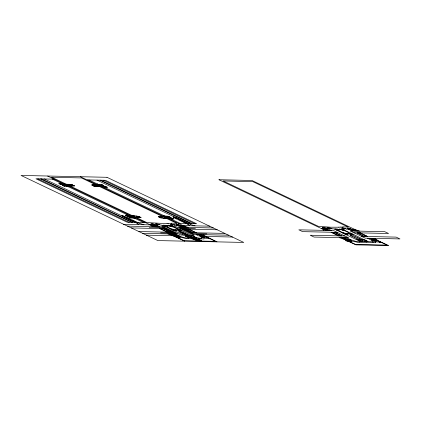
<?xml version="1.0" encoding="UTF-8"?>
<svg xmlns="http://www.w3.org/2000/svg" width="421" height="421" viewBox="0 0 421 421"><rect width="100%" height="100%" fill="white"/><g stroke="black" fill="none" stroke-linecap="round" stroke-linejoin="round"><path stroke-width="0.63" d="M193.213 239.123L196.281 240.48L201.259 240.554M388.42 245.538L355.955 244.859L344.462 239.517M151.534 224.214L152.013 223.909L154.07 224.34M180.662 232.529L181.146 232.766M182.725 232.25L182.04 231.997M182.182 233.255L182.893 233.555M184.245 232.976L183.561 232.724M183.703 233.976L184.414 234.276M185.766 233.697L185.072 233.445M185.235 234.692L185.935 235.002M186.756 235.418L187.45 235.723M204.495 237.112L204.017 237.423L202.012 237.012M322.896 227.919L323.375 227.614L325.433 228.045M347.714 228.456L348.193 228.15L350.251 228.582M351.267 235.876L351.83 236.128M352.787 236.602L353.461 236.886M354.308 237.323L354.982 237.607M351.103 240.286L350.63 240.591L348.577 240.165M357.361 238.765L358.024 239.054M375.858 240.823L375.348 241.128L373.332 240.701M181.277 227.266L176.962 225.456M174.773 234.081C179.309 235.571 183.766 238.786 188.934 237.802M196.191 234.571L202.101 234.639M352.645 230.976L348.325 229.166M107.223 187.334L104.961 187.303M125.337 215.189L127.61 215.215M201.238 240.591L198.617 239.239M165.532 226.493L166.2 226.188L163.753 225.298M167.248 226.882L167.826 226.619L166.011 225.382M178.409 229.65L179.099 229.392M178.83 229.782L179.551 229.556L180.73 230.092M336.553 230.04L337.163 229.808M336.9 230.198L337.584 229.945M338.616 230.592L339.189 230.313L337.563 229.192L338.01 229.592M348.746 232.708L348.172 232.987L349.798 234.108M349.777 233.355L350.461 233.097M350.198 233.492L350.804 233.26M373.048 241.78L368.838 241.691L366.628 240.791M375.211 241.843L380.016 242.143M375.332 242.712L373.343 242.675M151.918 224.346L153.57 224.898M176.736 224.882L178.388 225.435M204.111 236.981L202.48 236.444M323.286 228.05L324.933 228.603M329.08 228.74L329.433 228.635M343.962 229.066L344.294 228.961M348.104 228.587L349.751 229.14M375.474 240.691L373.832 240.144M201.206 240.601L201.227 240.596A4.826 1.005 16.4 0 1 199.791 240.412A4.826 1.005 16.4 0 1 197.091 240.354A4.826 1.005 16.4 0 1 196.381 240.496M386.91 245.096L355.556 244.422L350.156 241.959M218.999 179.725L252.032 180.504L354.377 229.256M325.807 228.34L324.786 227.74A3.942 0.821 16.4 0 0 322.344 227.687M331.053 228.303L330.306 228.293M338.405 227.161L340.1 227.187M342.836 226.903L347.983 226.998M343.02 227.114L340.121 227.061M350.625 228.877L349.646 228.282A3.942 0.821 16.4 0 0 347.162 228.224M349.562 239.56L351.64 240.475A3.942 0.821 16.4 0 1 349.219 240.47L348.214 239.833M348.114 240.607L347.557 240.601M360.15 240.98L360.697 240.944L359.934 240.538L361.25 241.065L360.765 241.17M350.172 239.57L355.992 241.396L360.323 241.475M364.896 240.649L365.47 240.765M367.833 241.675L361.355 241.538L360.144 241.023M376.816 240.591L377.2 240.549L376.169 240.133M376.995 240.159L388.436 245.511M208.658 238.433L203.938 238.123L204.001 238.996L201.322 238.818M201.227 238.949L188.487 238.544M168.732 223.356L171.647 223.409M342.305 229.04L343.904 229.071M170.942 225.33L172.936 225.251L172.242 224.877M167.048 223.451L168.747 223.425M167.205 223.672L146.845 222.572L51.778 177.299M171.479 223.193L176.609 223.293M174.562 224.919L173.826 224.903M176.12 236.897L176.752 236.844L174.02 235.828M178.772 238.175L179.904 238.191M188.797 237.27L189.308 237.27M193.528 236.939L194.107 237.055M196.46 237.965L190.203 237.833M205.459 236.881L205.811 236.881M209.484 238.507L208.4 238.549L210.574 238.939L215.573 241.344L184.193 240.712L178.762 238.228M350.135 241.886C357.076 242.512 336.747 239.438 350.756 241.344M379.768 242.201L380.863 242.212M153.928 226.687L159.67 226.808M325.291 230.392L331.032 230.519M373.464 238.349L367.57 238.302L371.101 240.023L372.638 240.081L374.301 240.786L373.338 240.638M350.761 241.301C353.893 240.57 356.613 242.791 359.697 242.38M374.316 240.096L376.395 241.007M153.539 224.951L123.448 224.298M178.367 225.482L175.573 225.424L173.841 224.961M177.725 235.844L179.13 235.871L178.804 235.865M202.48 236.381L232.613 237.028M324.901 228.656L321.46 228.582L218.994 179.767M349.735 229.192L346.962 229.135M373.843 240.086L377.3 240.159A32.512 6.757 16.4 0 1 374.769 238.375M123.185 216.62L124.09 217.089M173.21 216.968L173.931 217.425M173.899 217.473L174.631 217.936M174.599 217.983L175.704 218.452M123.258 215.91L122.006 215.631M124.742 216.436L123.264 215.973M124.063 217.141L125.174 217.604M126.074 216.968L124.748 216.499M125.158 217.657L126.263 218.125M127.163 217.483L126.068 217.025M126.232 218.173L127.347 218.641M128.247 218.004L127.163 217.552M127.321 218.694L129.521 219.673M129.331 218.52L128.237 218.057M130.421 219.036L129.336 218.583M129.494 219.725L130.605 220.194M130.578 220.241L131.694 220.709M132.573 220.12L130.41 219.094M131.662 220.762L132.778 221.225M133.678 220.588L132.594 220.136M132.752 221.278L133.862 221.746M134.762 221.104L133.667 220.646M133.836 221.793L134.952 222.262M135.851 221.625L134.746 221.157M175.073 217.278L173.236 216.92M134.92 222.309L137.12 223.293M136.936 222.141L135.841 221.678M138.02 222.656L136.92 222.188M175.678 218.504L176.788 218.973M177.688 218.331L176.525 217.868M137.093 223.346L137.862 223.646M139.109 223.172L138.014 222.714M176.762 219.02L178.962 220.004M178.778 218.852L177.683 218.388M179.862 219.367L178.757 218.899M178.936 220.057L180.046 220.52M180.946 219.883L179.851 219.42M180.02 220.572L181.135 221.041M181.104 221.088L182.219 221.557M183.119 220.92L180.93 219.93M182.193 221.604L183.303 222.072M184.203 221.435L183.103 220.967M183.277 222.125L184.393 222.588M185.293 221.951L184.198 221.493M184.361 222.641L185.477 223.109M186.377 222.467L185.303 222.025M185.45 223.156L187.65 224.14M187.461 222.988L186.366 222.525M187.624 224.193L188.734 224.656M188.708 224.709L189.266 225.724M190.718 224.54L187.477 223.056M189.403 237.46L189.887 237.402M137.83 223.698L138.199 224.619M182.967 225.588L80.348 176.72M180.862 230.655L178.43 229.698M202.954 236.386L205.038 237.307A3.942 0.821 16.4 0 1 202.606 237.297L201.401 236.76M216.973 241.859L205.985 236.497A32.512 6.757 16.4 0 1 203.401 234.671M176.504 217.81L175.073 217.341M72.686 185.84L72.975 185.819M73.791 185.766L74.622 185.929L71.423 184.566M91.962 185.087L94.225 186.24M92.52 185.051L91.683 184.887L91.989 185.019M93.073 185.014L92.236 184.851L92.509 184.972M93.625 184.977L92.788 184.814L93.067 184.961M138.962 217.546L138.656 217.552M139.219 217.525L140.056 217.689L139.798 217.552M139.777 217.489L140.067 217.468M140.33 217.452L141.161 217.615L137.962 216.252M158.501 216.773L160.775 217.931M158.764 216.757L159.054 216.736M159.606 216.699L158.775 216.536L159.033 216.673M160.164 216.662L159.327 216.499L159.596 216.641M324.459 228.65L322.36 227.735M348.083 234.276L346.515 233.644M358.771 240.617L359.908 240.644M371.422 240.033L372.806 240.88M156.438 223.867L155.428 223.956L157.301 224.551M178.199 235.849L180.283 236.77M187.408 236.912L188.945 237.754M200.059 236.323C205.501 240.075 195.791 237.355 194.049 237.055M167.89 225.998L166.705 225.924M92.452 185.403L94.678 185.445L92.662 185.503M93.462 185.887L95.751 185.924L93.672 185.987M158.991 217.089L161.211 217.131L159.201 217.189M159.996 217.573L162.29 217.61L160.212 217.673M349.251 229.187L347.193 228.277M344.988 234.155L356.329 239.544L359.676 239.991L359.224 239.591A2.031 0.421 16.4 0 1 359.497 239.181A2.031 0.421 16.4 0 1 361.592 239.644L362.844 240.059L361.034 239.339M364.518 239.881L353.266 234.334M169.921 225.303L170.705 225.961M174.699 230.582L173.789 229.945M51.794 177.241L81.485 177.936L176.62 223.246M163.311 225.161L165.921 225.319L165.579 225.267M167.805 225.314C170.279 224.346 171.247 227.372 173.715 226.772M177.888 225.477L175.831 224.572M170.931 229.124C173.252 228.566 174.336 231.445 176.825 230.571M181.283 230.719L179.067 230.619M179.42 237.591C182.519 236.802 185.524 239.286 188.387 238.549M179.583 237.807L176.141 236.955M173.105 226.509L170.731 226.024M171.526 229.377L173.91 229.866M54.135 179.172L35.964 178.783L127.205 222.23L145.377 222.625M87.179 179.888L105.35 180.283L196.591 223.735L178.42 223.34M60.892 183.14L60.229 183.13L68.797 186.908M97.235 183.93L105.803 187.708L105.145 187.692M61.077 183.53L58.798 183.551L63.339 185.251L62.24 185.229L64.581 186.324L67.292 186.492M98.74 184.345L101.45 184.509L103.792 185.608L102.692 185.582L107.239 187.292M58.977 183.672A3.936 0.821 16.4 0 0 60.482 184.224L62.629 184.272M63.845 184.319L62.945 184.119M64.508 184.335L63.603 184.135L63.897 184.261M65.829 184.361L64.266 184.145L64.56 184.277M66.486 184.377L65.587 184.177L65.834 184.303M67.15 184.387L66.25 184.193L66.492 184.319M67.813 184.403L66.907 184.203L67.155 184.335M68.118 184.409L68.47 184.419M68.781 184.424L69.133 184.435M94.246 184.977L93.341 184.777L93.636 184.903M94.904 184.993L94.004 184.793L94.293 184.919M96.225 185.019L94.662 184.803L94.909 184.935M96.535 185.024L96.888 185.035M97.193 185.04L97.546 185.045M97.856 185.056L98.209 185.061M98.519 185.066L98.872 185.077M99.53 185.093L98.63 184.893L98.872 185.019M100.298 185.082L102.445 185.129A4.289 0.889 16.4 0 1 103.745 185.608M66.35 185.74L67.076 185.935L66.839 185.814M66.834 185.75L67.186 185.761M67.497 185.766L67.849 185.772M68.155 185.782L68.507 185.787M68.818 185.793L69.17 185.803M69.476 185.808L70.381 186.008L70.144 185.887M70.139 185.824L71.038 186.024L70.802 185.898M70.796 185.84L71.702 186.035L71.465 185.914M71.459 185.85L72.97 186.04L72.707 185.903M96.925 186.403L96.556 186.382M97.23 186.408L97.583 186.419M97.893 186.424L98.793 186.624L98.556 186.498M98.551 186.44L99.456 186.635L99.219 186.514M99.214 186.45L100.114 186.65L99.882 186.529M99.877 186.466L100.777 186.666L100.54 186.545M100.535 186.482L101.44 186.682L101.203 186.556M101.198 186.492L102.098 186.692L101.856 186.566M101.856 186.508L102.692 186.529M62.287 185.229A4.289 0.889 16.4 0 0 63.587 185.703L65.739 185.75M103.403 186.566L105.555 186.614A3.936 0.821 16.4 0 1 107.055 187.161M127.426 214.826L126.768 214.815L135.336 218.594M163.774 215.615L172.342 219.394L171.679 219.378M165.279 216.031L167.99 216.194L170.326 217.294L169.231 217.268L173.778 218.978L171.494 218.994M125.342 215.247L125.484 215.347A3.936 0.821 16.4 0 0 127.016 215.91L129.168 215.957M166.832 216.773L168.984 216.815A4.289 0.889 16.4 0 1 170.284 217.294M130.384 216.005L129.479 215.805M131.042 216.02L130.142 215.82L130.389 215.947M131.705 216.031L130.805 215.836L131.047 215.962M132.368 216.047L131.463 215.847L131.71 215.978M133.025 216.062L132.126 215.862L132.368 215.989M133.689 216.078L132.783 215.878L133.031 216.005M134.346 216.089L133.446 215.889L133.694 216.02M135.009 216.105L134.104 215.905L134.352 216.031M160.78 216.662L159.88 216.462L160.159 216.589M161.443 216.678L160.538 216.478L160.785 216.605M162.101 216.689L161.201 216.489L161.448 216.62M162.764 216.704L161.859 216.505L162.106 216.631M163.422 216.72L162.522 216.52L162.769 216.647M164.085 216.731L163.185 216.536L163.427 216.662M164.748 216.747L163.843 216.547L164.09 216.678M165.406 216.762L164.506 216.562L164.785 216.689M128.826 216.915A4.289 0.889 16.4 0 0 130.126 217.389L132.273 217.436M132.889 217.425L133.61 217.62L133.368 217.494M133.373 217.436L134.273 217.636L134.025 217.51M134.031 217.452L134.936 217.652L134.699 217.531M134.694 217.468L135.594 217.668L135.357 217.541M135.351 217.478L136.257 217.678L136.02 217.557M136.015 217.494L137.578 217.71L137.341 217.583M137.335 217.525L138.235 217.72L138.004 217.599M137.999 217.536L138.898 217.736L138.662 217.615M163.769 218.094L164.669 218.294L164.437 218.173M164.427 218.11L165.332 218.31L165.095 218.183M165.09 218.125L165.99 218.325L165.758 218.199M165.753 218.136L166.653 218.336L166.416 218.215M166.411 218.152L167.974 218.367L167.737 218.241M167.732 218.183L168.637 218.378L168.4 218.257M168.395 218.194L169.295 218.394L169.063 218.273M169.942 218.252L172.089 218.299A3.936 0.821 16.4 0 1 173.589 218.846M133.831 218.178L131.12 218.01L128.779 216.915L129.879 216.936L128.737 216.394L127.637 216.368L125.516 215.357M327.791 227.572L326.796 227.672L328.669 228.256M328.264 227.582L331.08 228.266M342.673 227.898L341.678 227.998L344.315 228.924M158.943 224.582L159.696 224.535L156.57 223.809M172.184 224.872L170.31 224.277L171.358 224.14M345.188 228.614L345.962 228.587L342.789 227.835M150.997 224.025L153.181 224.888M209.805 226.166L179.746 225.519L177.909 224.782C180.946 225.282 175.525 223.856 176.688 224.888M329.022 228.745L326.212 228.682L324.459 227.956L325.422 228.103M332.08 228.814L333.748 228.861L335.232 229.419M341.605 229.224L339.331 229.166M169.574 226.035L168.011 225.872M338.284 229.682L339.242 229.703M339.979 229.719L340.936 229.74M127.474 226.114L162.169 226.866L165.969 228.677A38.332 7.967 16.4 0 0 173.573 232.297L177.373 234.108L142.677 233.355M213.384 227.971L178.688 227.224L182.488 229.035A38.332 7.967 16.4 0 1 190.092 232.655L193.892 234.46L228.587 235.213M149.197 227.451L164.069 227.772M180.588 228.129L195.455 228.45M131.273 227.924L165.969 228.677M182.488 229.035L217.183 229.782M337.337 232.381L302.641 231.634L298.836 229.824L333.532 230.571L337.337 232.381A38.332 7.967 16.4 0 0 344.936 236.002L348.735 237.812L314.04 237.06L310.24 235.25L344.936 236.002M353.851 232.739L388.546 233.492L384.747 231.682L350.051 230.929L353.851 232.739A38.332 7.967 16.4 0 1 361.455 236.36L365.254 238.17L399.95 238.923L396.15 237.112L361.455 236.36M159.922 228.619L164.185 229.035L170.289 232.224M185.772 229.103L188.871 229.245M331.285 232.329L335.553 232.745L341.657 235.934M357.134 232.813L360.234 232.955M163.011 228.798L160.375 228.74L167.158 231.971L169.795 232.029L164.074 229.082M175.057 229.85L177.92 229.961M346.425 233.56L349.077 233.618M345.752 234.076L348.025 234.134M352.314 234.365L350.43 234.329M364.412 236.239L367.049 236.297L360.265 233.066L357.634 233.008L363.349 235.955M167.19 232.082L170.126 232.145M185.935 229.182L191.871 232.292L196.139 232.708M338.558 235.792L341.489 235.855M357.303 232.892L363.239 235.997L367.501 236.418M138.877 231.545L173.573 232.297M190.092 232.655L224.782 233.402M160.601 232.876L175.473 233.202M191.992 233.555L206.858 233.881M183.398 235.097L180.919 235.044L161.911 225.998L164.39 226.051L185.698 236.007M191.671 235.276L194.144 235.334L175.141 226.282L172.663 226.23L193.302 236.118M146.255 235.16L176.346 235.813L178.178 236.544L177.241 236.397M185.424 236.002L188.313 236.286M193.423 236.176L191.271 236.128L191.518 236.313M365.417 240.759C369.691 241.207 362.128 238.828 362.813 239.844M380.873 242.164L376.821 240.644M366.128 242.517L359.813 242.243M372.553 242.659L366.202 242.491M378.811 241.275L379.353 241.449M342.068 229.671L341.652 229.113M180.162 225.524L179.278 225.23M155.365 224.988L154.46 224.693M150.302 224.882L47.652 176.078M378.7 241.275L377 240.228M204.801 236.428L205.822 236.828M200.664 236.339L201.596 236.649M175.91 235.802L176.841 236.113M207.332 237.565L205.622 236.513L205.927 236.481M207.442 237.57L209.505 238.454M188.545 236.934L189.318 237.223M184.693 241.159L173.094 235.807M191.46 236.134L189.655 235.623M195.533 238.828L194.907 238.681M344.425 230.213L342.726 229.929M342.899 233.087L344.636 233.371M158.717 216.752L158.222 216.573L158.491 216.72M140.082 217.468L140.609 217.652L140.34 217.51M351.524 229.234L350.619 228.919M336.932 228.971L337.358 229.082L334.769 228.877M326.733 228.698L325.812 228.392M321.665 228.587L321.497 228.561A32.512 6.757 16.4 0 1 323.991 230.366M372.032 240.044L372.969 240.37M347.278 239.507L348.209 239.823M361.576 241.543L360.776 241.217M72.996 185.819L74.075 185.966L73.812 185.829M327.848 227.55L328.201 227.577M372.643 242.522L373.332 242.675M344.541 239.449L347.714 240.549M173.178 235.744L176.352 236.839M72.628 184.977L70.181 184.819L72.838 185.077M73.638 185.456L71.107 185.298L73.849 185.556M139.162 216.662L136.72 216.505L139.377 216.762M140.172 217.141L137.646 216.983L140.388 217.241M336.463 230.04L335.29 229.513M350.861 233.255L352.077 233.792M350.204 228.635L349.277 228.492L351.03 229.219L354.524 229.298A32.512 6.757 16.4 0 0 359.597 231.134M154.044 224.393L153.091 224.246C153.744 225.361 159.959 225.314 157.349 224.551M348.583 240.102L349.546 240.249L347.788 239.528L344.299 239.444A32.512 6.757 16.4 0 0 339.226 237.607M201.975 236.934L202.933 237.081C200.859 235.771 198.249 236.397 196.202 234.597M69.86 184.487L68.891 184.245L69.139 184.377M70.628 184.551L69.66 184.314L69.897 184.435M71.407 184.619L70.654 184.498M94.241 186.182L95.004 186.308M95.009 186.25L95.772 186.377M95.778 186.314L96.535 186.435M136.409 216.173L134.767 215.92L135.015 216.047M137.167 216.236L136.199 215.999L136.43 216.12M137.93 216.305L137.193 216.184M160.78 217.868L161.543 217.994M161.548 217.936L162.311 218.062M162.317 217.999L163.08 218.125M163.085 218.067L164.011 218.278L163.774 218.157M97.809 185.051L97.309 184.861L97.551 184.993M98.472 185.066L97.967 184.877L98.214 185.003M96.488 185.024L95.983 184.835L96.23 184.961M97.151 185.035L96.646 184.851L96.893 184.977M96.935 186.403L97.472 186.592L97.235 186.471M97.593 186.419L98.135 186.608L97.898 186.487M68.734 184.419L68.228 184.235L68.476 184.361M68.076 184.409L67.57 184.219L67.813 184.345M67.86 185.772L68.397 185.966L68.16 185.84M68.518 185.787L69.06 185.977L68.823 185.856M69.181 185.803L69.718 185.993L69.481 185.871M67.197 185.761L67.734 185.95L67.502 185.829M193.434 236.176L195.333 237.028M191.466 236.355L190.224 235.934A2.031 0.421 16.4 0 0 188.134 235.476A2.031 0.421 16.4 0 0 187.861 235.881L188.35 236.244M138.993 217.546L139.504 217.725L139.225 217.578M348.046 228.592L347.788 228.519M323.223 228.056L322.949 227.971M375.521 240.686L375.821 240.775M151.86 224.346L151.581 224.267M204.159 236.981L204.453 237.065M328.68 228.256L329.438 228.587M178.909 230.613L178.993 230.613M358.292 231.108L352.477 230.766L352.687 230.929M340.526 237.633L346.657 237.818L350.493 239.581L349.13 239.644L351.067 240.238M186.929 227.403L181.109 227.061L181.325 227.219M169.163 233.929L174.773 234.118M165.237 225.845L163.301 225.219M179.378 230.04L181.33 230.666M341.342 229.019L341.615 229.098M346.004 234.281L345.762 234.213M352.361 234.371L352.624 234.429M350.146 234.271L350.361 234.318M346.872 229.129L345.183 228.661M331.99 228.803L330.311 228.34M339.884 229.708L339.3 229.682M171.442 224.13L174.583 224.867M353.545 235.749L354.087 235.955M355.066 236.476L355.608 236.681M356.587 237.197L357.129 237.402M355.629 237.939L355.098 237.739M360.387 239.007L360.95 239.154M357.15 238.66L356.608 238.528M358.671 239.386L358.118 239.244M336.563 229.545L334.9 229.024M350.793 233.755L352.456 234.276M342.641 229.913L342.152 229.755M344.683 233.376L345.209 233.544M179.625 232.045L178.888 231.497A2.094 0.437 16.4 0 1 180.756 231.539L181.956 231.887M180.356 232.397L179.92 232.213M181.877 233.123L181.451 232.945M183.398 233.844L182.972 233.671M366.433 241.649L361.428 240.202L362.749 241.57M195.07 237.939L190.076 236.486L191.381 237.86M195.055 225.851L190.724 224.603M143.987 224.746L139.088 223.225M357.261 237.539L357.887 237.765M358.771 238.26L359.429 238.428M347.993 226.966L252.853 181.64L223.13 180.951L318.229 226.282L330.511 227.203L338.41 227.214M340.842 229.655L339.231 229.071M339.547 229.229L344.846 230.797L348.746 232.66M351.956 234.165L349.793 233.402M335.411 229.14L337.568 229.898M169.542 225.972L168.063 225.498L173.557 227.119L177.352 228.935L176.825 229.308L178.678 230.524M175.12 229.924L176.757 230.513M358.013 237.897L358.671 238.07M186.624 234.181L187.329 234.376M188.145 234.902L188.845 235.097M347.82 234.076L342.536 232.513L338.637 230.655M359.523 238.618L360.192 238.791M352.703 236.523L352.067 236.297M354.224 237.249L353.577 237.018M354.193 236.081L354.845 236.318M355.713 236.802L356.366 237.039M351.182 235.797L350.383 235.497M356.503 238.333L355.834 238.16M182.803 232.36L183.493 232.618M184.319 233.087L185.014 233.345M185.84 233.808L186.535 234.065M186.692 235.365L185.966 235.16M353.182 234.302L352.13 233.881M165.448 216.699L165.164 216.578L166.069 216.778L165.827 216.594M353.272 235.565L352.124 235.244A2.094 0.437 16.4 0 0 350.256 235.207L350.325 235.444M208.684 238.391L207.879 237.681L205.469 236.944M187.371 234.539L188.087 234.734M185.172 234.639L184.456 234.444M188.882 235.26L189.608 235.46M181.898 230.624L180.788 230.192M177.215 236.455C177.673 237.533 180.919 236.391 178.978 236.56L177.704 235.897M130.899 217.925L130.931 217.936A3.936 0.821 16.4 0 1 130.126 217.389M360.066 232.876L367.67 236.497M364.891 240.701L367.638 241.638M327.659 228.719L331.201 230.461M331.122 232.25L338.721 235.871M103.424 180.241L194.665 223.693M100.682 180.183L191.929 223.63M99.893 180.162L191.134 223.614M97.004 180.104L188.245 223.551M88.831 179.925L180.072 223.377M188.703 229.166L196.302 232.787M198.591 238.896L199.354 239.254L192.481 239.107L191.718 238.744M193.528 236.997L196.249 237.912M197.27 239.212L199.791 240.412M167.816 225.382L167.879 225.377M178.083 230.692L199.78 241.023M176.846 230.519L171.158 228.798L167.248 226.93M194.565 239.154L197.091 240.354M189.876 237.349C188.408 236.144 186.924 237.702 185.424 236.065M158.959 224.64L163.858 225.703M156.291 225.009L159.838 226.756M159.754 228.54L167.358 232.16M52.483 179.141L143.724 222.588M44.31 178.962L135.551 222.414M41.421 178.899L132.662 222.351M40.627 178.883L131.873 222.33M37.89 178.82L129.131 222.272M176.189 236.986L179.914 238.139M166.106 225.43L166.648 225.888M173.605 230.434L171.515 229.44M342.899 233.155L344.931 234.123M178.451 230.45L177.983 229.998M344.467 230.15L342.289 229.082M189.413 237.512L190.008 237.791L188.797 237.328M173.12 226.451L170.931 225.382M365.417 240.823L367.859 241.638M348.141 240.57L345.357 239.517M379.763 242.259L381.936 242.643L386.941 245.048M179.457 225.109L178.288 224.577A3.942 0.821 16.4 0 0 175.799 224.514M194.055 237.118L196.481 237.918M336.921 230.261L342.357 232.855L344.746 233.313L345.662 234.018M163.901 225.793L165.121 226.335L165.642 225.935M176.657 236.234L177.851 236.76A3.942 0.821 16.4 0 0 180.293 236.812M121.974 215.673L123.2 216.573M350.461 233.055L345.025 230.455L342.615 229.987L341.694 229.282M154.633 224.572L153.418 224.03A3.942 0.821 16.4 0 0 150.976 223.977M360.308 241.454L356.755 239.749M379.358 241.454L380.042 242.091M372.753 240.454L373.974 241.001A3.942 0.821 16.4 0 0 376.416 241.054M349.346 233.708L349.777 234.129M345.157 233.65L345.63 234.129M375.179 241.891L375.4 242.659M372.864 240.933L373.09 241.728M185.135 229.092A38.332 7.967 16.4 0 1 186.019 229.471M192.018 232.329A38.332 7.967 16.4 0 1 192.734 232.708M184.603 229.077A38.332 7.967 16.4 0 1 192.208 232.697M184.077 229.066A38.332 7.967 16.4 0 1 191.676 232.687M183.545 229.056A38.332 7.967 16.4 0 1 191.15 232.676M183.019 229.045A38.332 7.967 16.4 0 1 190.618 232.666M64.366 186.24A3.936 0.821 16.4 0 1 63.587 185.703M61.145 184.687A4.289 0.889 16.4 0 1 60.482 184.224M127.684 216.373A4.289 0.889 16.4 0 1 127.016 215.91M101.671 184.598A3.936 0.821 16.4 0 1 102.445 185.129M104.887 186.15A4.289 0.889 16.4 0 1 105.555 186.614M168.205 216.283A3.936 0.821 16.4 0 1 168.984 216.815M171.421 217.836A4.289 0.889 16.4 0 1 172.089 218.299M188.229 227.429A32.512 6.757 16.4 0 1 183.161 225.593M150.097 224.877A32.512 6.757 16.4 0 1 152.628 226.661M167.863 233.897A32.512 6.757 16.4 0 1 172.931 235.739M173.042 232.281A38.332 7.967 16.4 0 1 165.442 228.666M172.515 232.271A38.332 7.967 16.4 0 1 164.911 228.65M171.984 232.26A38.332 7.967 16.4 0 1 164.385 228.64M171.458 232.25A38.332 7.967 16.4 0 1 163.853 228.629M170.926 232.239A38.332 7.967 16.4 0 1 170.042 231.855M164.043 228.998A38.332 7.967 16.4 0 1 163.327 228.619M156.58 226.088L154.344 225.982A2.01 0.416 16.4 0 0 153.728 225.966L152.902 226.098L151.77 225.34L155.175 225.414L156.58 226.088M200.043 235.139L199.475 235.244L200.885 235.913L204.29 235.986L203.159 235.234L202.333 235.36A2.01 0.416 16.4 0 1 201.717 235.344L200.043 235.139M327.948 229.792L325.712 229.692A2.01 0.416 16.4 0 0 325.091 229.677L324.27 229.803L323.139 229.05L326.538 229.124L327.948 229.792M371.411 238.844L370.843 238.949L372.248 239.617L375.653 239.691L374.522 238.939L373.695 239.07A2.01 0.416 16.4 0 1 373.08 239.054L371.411 238.844M183.372 226.609L181.377 226.624L179.967 225.951L183.372 226.024L185.45 226.798L183.982 226.624A2.01 0.416 16.4 0 0 183.372 226.609M173.599 234.565L172.689 234.718A2.01 0.416 16.4 0 1 172.078 234.708L170.605 234.529L172.689 235.302L176.094 235.376L173.599 234.565M354.74 230.319L352.74 230.329L351.335 229.661L354.735 229.734L356.819 230.508L355.35 230.329A2.01 0.416 16.4 0 0 354.74 230.319M344.967 238.27L344.052 238.423A2.01 0.416 16.4 0 1 343.441 238.412L341.973 238.233L344.052 239.012L347.457 239.086L344.967 238.27M106.96 177.294L21.05 175.436L157.849 240.58L243.759 242.438L106.96 177.294M188.903 229.356L186.266 229.303L191.981 232.25L195.681 232.587L188.903 229.356M334.374 232.503L331.743 232.45L338.526 235.676L341.157 235.734L334.374 232.503"/></g></svg>
